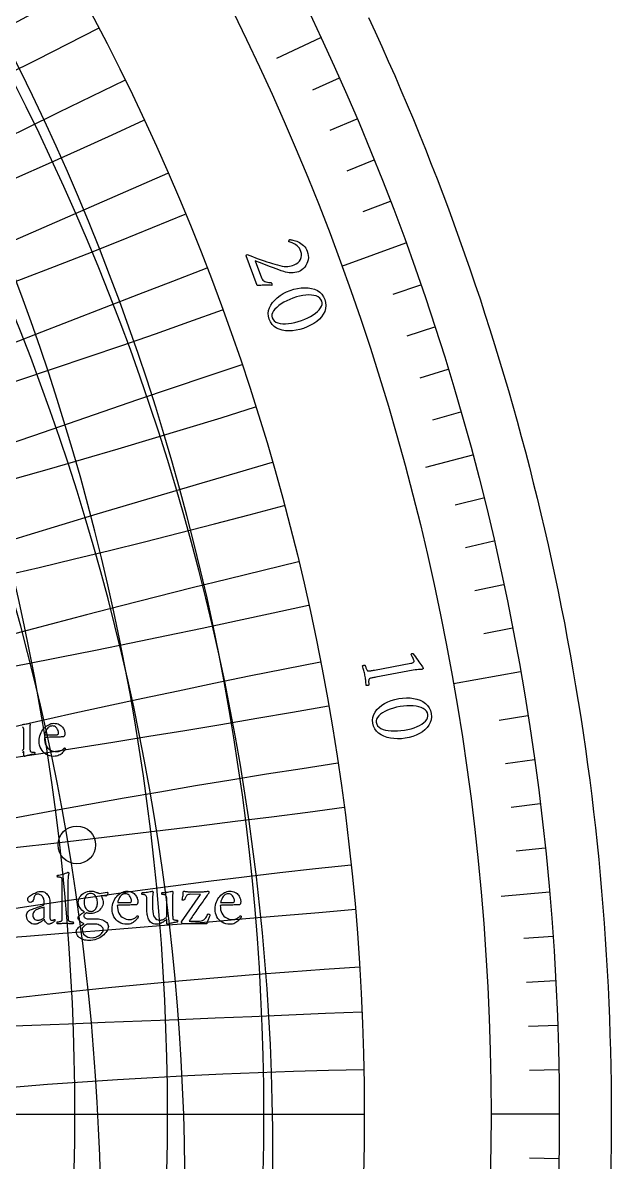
# Model space of a CAD drawing. Header units: millimetres. Extents: x -78 to 78, y -78 to 100.
# Drawn here: x 60.34 to 78, y -1.44 to 32.76 of the extents above; entities that cross this region are included whole.
import ezdxf

# ---------------------------------------------------------------- set-up
doc = ezdxf.new("R2010")
doc.units = ezdxf.units.MM
for name, color, linetype in [('CUT_OUTER', 1, 'Continuous'), ('ENGRAVE', 7, 'Continuous'), ('ENGRAVE_FINE', 8, 'Continuous'), ('TEXT', 5, 'Continuous')]:
    doc.layers.add(name, color=color, linetype=linetype)

msp = doc.modelspace()

# ---------------------------------------------------------------- linework, layer by layer
at = {"layer": 'CUT_OUTER'}
msp.add_lwpolyline([(70.7145, 32.916), (70.9151, 32.4815), (71.1131, 32.0458), (71.3084, 31.6088), (71.501, 31.1707), (71.6909, 30.7314), (71.8781, 30.2909), (72.0626, 29.8493), (72.2444, 29.4066), (72.4235, 28.9627), (72.5998, 28.5178), (72.7734, 28.0718), (72.9443, 27.6248), (73.1124, 27.1767), (73.2778, 26.7275), (73.4404, 26.2774), (73.6003, 25.8263), (73.7574, 25.3742), (73.9117, 24.9212), (74.0632, 24.4672), (74.2119, 24.0123), (74.3579, 23.5565), (74.501, 23.0998), (74.6413, 22.6422), (74.7789, 22.1838), (74.9136, 21.7245), (75.0455, 21.2645), (75.1745, 20.8036), (75.3008, 20.3419), (75.4242, 19.8795), (75.5447, 19.4164), (75.6624, 18.9525), (75.7773, 18.4878), (75.8893, 18.0225), (75.9985, 17.5565), (76.1048, 17.0899), (76.2082, 16.6226), (76.3088, 16.1547), (76.4064, 15.6862), (76.5013, 15.217), (76.5932, 14.7474), (76.6822, 14.2771), (76.7684, 13.8063), (76.8517, 13.335), (76.932, 12.8632), (77.0095, 12.3909), (77.0841, 11.9182), (77.1558, 11.445), (77.2245, 10.9713), (77.2904, 10.4973), (77.3534, 10.0229), (77.4134, 9.548), (77.4705, 9.0729), (77.5247, 8.5973), (77.576, 8.1215), (77.6244, 7.6453), (77.6699, 7.1689), (77.7124, 6.6922), (77.752, 6.2152), (77.7887, 5.738), (77.8224, 5.2606), (77.8532, 4.783), (77.8811, 4.3052), (77.906, 3.8273), (77.9281, 3.3492), (77.9471, 2.871), (77.9633, 2.3926), (77.9765, 1.9142), (77.9868, 1.4357), (77.9941, 0.9572), (77.9985, 0.4786), (78, 0), (77.9985, -0.4786), (77.9941, -0.9572), (77.9868, -1.4357), (77.9765, -1.9142)], dxfattribs=at)
at = {"layer": 'ENGRAVE'}
for points in [[(69.2782, 32.3049), (67.9527, 31.6869)], [(-64.6943, -28.2418), (64.6943, 28.2418)], [(71.8301, 26.144), (69.9061, 25.4437)], [(73.8354, 19.7841), (72.4227, 19.4056)], [(75.2787, 13.2737), (73.2623, 12.9181)], [(76.1491, 6.6622), (74.6922, 6.5347)], [(-70.59, 0), (70.59, 0)], [(-70.59, 0), (70.59, 0)], [(-70.59, 0), (70.59, 0)], [(76.44, 0), (74.3925, 0)]]:
    msp.add_lwpolyline(points, dxfattribs=at)
for centre, radius in [((0, 0), 76.44), ((0, 0), 76.44), ((0, 0), 74.3925), ((0, 0), 70.59), ((0, 0), 70.59), ((0, 0), 70.59), ((61.9617, 8.0845), 0.5647)]:
    msp.add_circle(centre, radius, dxfattribs=at)
for centre, radius, start, end in [((0, 141.18), 122.2655, 240, 300), ((0, 206.3914), 193.9444, 250, 290), ((0, 406.5116), 400.3358, 260, 280)]:
    msp.add_arc(centre, radius, start, end, dxfattribs=at)
at = {"layer": 'ENGRAVE_FINE'}
for points in [[(69.8314, 31.0909), (69.0298, 30.734)], [(70.3634, 29.8675), (69.5556, 29.5246)], [(70.8739, 28.6349), (70.0603, 28.3062)], [(-64.6943, -28.2418), (64.6943, 28.2418)], [(71.3629, 27.3936), (70.5437, 27.0792)], [(72.2754, 24.8864), (71.4457, 24.6007)], [(72.6988, 23.6213), (71.8642, 23.3501)], [(73.0999, 22.3489), (72.2608, 22.0923)], [(73.4788, 21.0697), (72.6353, 20.8278)], [(74.1694, 18.4925), (73.318, 18.2802)], [(74.4808, 17.1953), (73.6258, 16.9979)], [(74.7696, 15.8928), (73.9113, 15.7103)], [(75.0356, 14.5854), (74.1742, 14.418)], [(75.4989, 11.9579), (74.6322, 11.8206)], [(75.6961, 10.6384), (74.8271, 10.5163)], [(75.8702, 9.3157), (74.9993, 9.2088)], [(76.0213, 7.9902), (75.1486, 7.8984)], [(76.2538, 5.3322), (75.3784, 5.271)], [(76.3352, 4.0006), (75.4589, 3.9546)], [(76.3934, 2.6677), (75.5165, 2.6371)], [(76.4284, 1.3341), (75.551, 1.3187)], [(76.4284, -1.3341), (75.551, -1.3187)]]:
    msp.add_lwpolyline(points, dxfattribs=at)
for centre, radius, start, end in [((-9.2933, 0), 71.1991, 277.5, 82.5), ((-6.1758, 0), 70.8596, 275, 85), ((-3.082, 0), 70.6573, 272.499999, 87.500001), ((-2.8246, -1.2331), 70.6573, 296.083333, 111.083334), ((-5.66, -2.4708), 70.8596, 298.583333, 108.583334), ((-8.5172, -3.7181), 71.1991, 301.083333, 106.083334), ((-216.369, 495.642), 536.1843, 286.083333, 301.083333), ((-324.0386, 742.2834), 806.8474, 288.5833333, 298.5833333), ((0, 152.8754), 135.6021, 242.5, 297.5), ((-647.4603, 1483.1539), 1616.7768, 291.0833333, 296.0833333), ((0, 167.0302), 151.3807, 245, 295), ((0, 184.4606), 170.4193, 247.5, 292.5), ((647.4603, -1483.1539), 1616.7768, 111.0833333, 116.0833333), ((324.0386, -742.2834), 806.8474, 108.5833333, 118.5833333), ((0, 234.7477), 223.8829, 252.5, 287.5), ((216.369, -495.642), 536.1843, 106.083333, 121.083333), ((0, 272.7388), 263.4455, 255, 285), ((162.6382, -372.5594), 400.3358, 103.583333, 123.583333), ((0, 326.1418), 318.4109, 257.5, 282.5), ((130.4836, -298.9021), 318.4109, 101.083333, 126.083333), ((109.118, -249.9594), 263.4455, 98.583333, 128.583333), ((0, 540.811), 536.1843, 262.5, 277.5), ((93.9184, -215.1414), 223.8829, 96.083333, 131.083333), ((0, 809.9294), 806.8474, 265, 275), ((82.5736, -189.1534), 193.9444, 93.583333, 133.583333), ((0, 1618.3171), 1616.7768, 267.5, 272.5), ((73.7994, -169.0543), 170.4193, 91.083333, 136.083333)]:
    msp.add_arc(centre, radius, start, end, dxfattribs=at)
at = {"layer": 'TEXT'}
for points in [[(67.8134, 24.8767), (67.7756, 24.878), (67.7356, 24.8789), (67.6934, 24.8792), (67.6489, 24.8791), (67.6041, 24.8787), (67.561, 24.8782), (67.5197, 24.8775), (67.4801, 24.8767), (67.4445, 24.8759), (67.4153, 24.8752), (67.3924, 24.8746), (67.3759, 24.8741), (67.0426, 25.759), (67.0441, 25.7642), (67.0463, 25.7698), (67.0494, 25.776), (67.0531, 25.7826), (67.0573, 25.7888), (67.0614, 25.7936), (67.0654, 25.7971), (67.0693, 25.7993), (67.1512, 25.7689), (67.2347, 25.7382), (67.3197, 25.7072), (67.4062, 25.676), (67.4931, 25.6452), (67.5792, 25.6154), (67.6645, 25.5867), (67.7489, 25.5591), (67.8309, 25.5332), (67.9089, 25.5099), (67.9829, 25.4892), (68.0529, 25.4711), (68.1227, 25.4559), (68.1862, 25.4464), (68.2435, 25.4427), (68.2944, 25.4447), (68.3421, 25.4512), (68.3898, 25.4609), (68.4375, 25.4738), (68.485, 25.4899), (68.5465, 25.5186), (68.5989, 25.5555), (68.6423, 25.6007), (68.6765, 25.6541), (68.6994, 25.7124), (68.7091, 25.772), (68.7054, 25.8329), (68.6884, 25.8951), (68.6665, 25.9446), (68.6403, 25.9885), (68.6097, 26.027), (68.5747, 26.06), (68.5378, 26.0881), (68.5013, 26.1122), (68.4652, 26.1323), (68.4295, 26.1482), (68.3964, 26.1608), (68.3682, 26.1706), (68.3447, 26.1776), (68.3261, 26.182), (68.3241, 26.1904), (68.3241, 26.1999), (68.3262, 26.2103), (68.3304, 26.2218), (68.3355, 26.2324), (68.3403, 26.2404), (68.3447, 26.2459), (68.3488, 26.2487), (68.3649, 26.2483), (68.3864, 26.2459), (68.4134, 26.2417), (68.4459, 26.2355), (68.4821, 26.2267), (68.5203, 26.2147), (68.5605, 26.1993), (68.6026, 26.1807), (68.6451, 26.1587), (68.6863, 26.1334), (68.7261, 26.1045), (68.7645, 26.0723), (68.8, 26.0361), (68.8309, 25.9952), (68.8574, 25.9498), (68.8793, 25.8997), (68.8986, 25.8366), (68.909, 25.7735), (68.9105, 25.7103), (68.9032, 25.6471), (68.8881, 25.5857), (68.8665, 25.5281), (68.8385, 25.4743), (68.804, 25.4242), (68.764, 25.3795), (68.7195, 25.3417), (68.6707, 25.3108), (68.6173, 25.2869), (68.5617, 25.2692), (68.5059, 25.2572), (68.4499, 25.2507), (68.3937, 25.2499), (68.3376, 25.2539), (68.2817, 25.2622), (68.2262, 25.2747), (68.171, 25.2914), (68.0974, 25.3169), (68.021, 25.344), (67.9419, 25.3729), (67.8601, 25.4034), (67.7781, 25.4344), (67.6987, 25.4645), (67.6218, 25.4937), (67.5475, 25.5221), (67.478, 25.5487), (67.4159, 25.5722), (67.361, 25.5929), (67.3135, 25.6107), (67.5051, 25.1013), (67.5217, 25.066), (67.5431, 25.0364), (67.5693, 25.0126), (67.6003, 24.9944), (67.6369, 24.9807), (67.6795, 24.9701), (67.7283, 24.9627), (67.7833, 24.9585), (67.7916, 24.9573), (67.7988, 24.953), (67.8049, 24.9457), (67.8098, 24.9353), (67.8112, 24.9306), (67.8124, 24.9243), (67.8134, 24.9164), (67.8143, 24.907), (67.8148, 24.8974), (67.8148, 24.8892), (67.8143, 24.8823), (67.8134, 24.8767)], [(69.4043, 24.4497), (69.4287, 24.3576), (69.4361, 24.2676), (69.4265, 24.18), (69.4001, 24.0948), (69.359, 24.013), (69.3056, 23.9358), (69.24, 23.8631), (69.1622, 23.7951), (69.0746, 23.7327), (68.9797, 23.677), (68.8774, 23.6282), (68.7677, 23.586), (68.6553, 23.5521), (68.5444, 23.528), (68.4353, 23.5138), (68.3277, 23.5094), (68.2244, 23.5152), (68.1278, 23.5316), (68.038, 23.5585), (67.9549, 23.596), (67.8812, 23.6446), (67.8196, 23.7049), (67.77, 23.777), (67.7324, 23.8608), (67.71, 23.9474), (67.704, 24.0332), (67.7144, 24.1182), (67.7412, 24.2025), (67.7823, 24.2845), (67.8351, 24.3624), (67.8999, 24.4364), (67.9765, 24.5063), (68.0629, 24.5709), (68.1567, 24.6286), (68.2581, 24.6796), (68.3669, 24.7238), (68.4788, 24.7596), (68.5893, 24.7853), (68.6983, 24.8011), (68.8058, 24.8068), (68.9094, 24.8018), (69.0062, 24.7857), (69.0964, 24.7583), (69.18, 24.7196), (69.2541, 24.6695), (69.3163, 24.6078), (69.3663, 24.5345), (69.4043, 24.4497)], [(69.3134, 24.4025), (69.2883, 24.4537), (69.2521, 24.4966), (69.2049, 24.5312), (69.1465, 24.5574), (69.0792, 24.5756), (69.005, 24.5863), (68.924, 24.5893), (68.8362, 24.5847), (68.7435, 24.5727), (68.6482, 24.5537), (68.5501, 24.5277), (68.4494, 24.4946), (68.3516, 24.4566), (68.2598, 24.4148), (68.1741, 24.3692), (68.0944, 24.3197), (68.0226, 24.2681), (67.9606, 24.2156), (67.9084, 24.1625), (67.866, 24.1086), (67.8352, 24.0552), (67.818, 24.0034), (67.8144, 23.9534), (67.8244, 23.905), (67.8505, 23.8517), (67.8877, 23.8078), (67.9362, 23.7733), (67.9959, 23.7483), (68.0646, 23.7319), (68.1404, 23.7233), (68.2231, 23.7224), (68.3129, 23.7292), (68.4071, 23.743), (68.5033, 23.7629), (68.6015, 23.7888), (68.7017, 23.8208), (68.8007, 23.8581), (68.8928, 23.8987), (68.9778, 23.9428), (69.056, 23.9904), (69.1257, 24.0403), (69.1857, 24.0913), (69.2359, 24.1436), (69.2764, 24.1971), (69.3054, 24.2505), (69.3212, 24.3025), (69.3239, 24.3532), (69.3134, 24.4025)], [(70.8968, 13.3313), (71.9907, 13.537), (72.0174, 13.5429), (72.0393, 13.5494), (72.0564, 13.5567), (72.0687, 13.5648), (72.077, 13.5741), (72.082, 13.5851), (72.0839, 13.5979), (72.0826, 13.6125), (72.078, 13.6298), (72.07, 13.6508), (72.0586, 13.6755), (72.0438, 13.704), (72.028, 13.7324), (72.0139, 13.7572), (72.0014, 13.7782), (71.9904, 13.7956), (71.9985, 13.8086), (72.0082, 13.8186), (72.0196, 13.8257), (72.0326, 13.8298), (72.0328, 13.8299), (72.0333, 13.83), (72.0342, 13.8301), (72.0354, 13.8304), (72.0405, 13.831), (72.0447, 13.8307), (72.0479, 13.8295), (72.0503, 13.8274), (72.086, 13.7763), (72.1217, 13.7257), (72.1575, 13.6757), (72.1933, 13.6261), (72.2276, 13.5788), (72.2587, 13.5357), (72.2867, 13.4967), (72.3116, 13.4618), (72.332, 13.4329), (72.3466, 13.4119), (72.3555, 13.3987), (72.3587, 13.3933), (72.3597, 13.3877), (72.3599, 13.381), (72.3578, 13.3749), (72.3534, 13.3696), (72.3467, 13.3649), (72.3393, 13.3608), (72.3324, 13.3571), (72.3262, 13.354), (72.3206, 13.3513), (72.3162, 13.3512), (72.3031, 13.351), (72.2812, 13.3506), (72.2506, 13.35), (72.2122, 13.348), (72.167, 13.3433), (72.1149, 13.3358), (72.0559, 13.3257), (70.9364, 13.1186), (70.9065, 13.113), (70.8776, 13.1074), (70.8498, 13.1018), (70.8231, 13.0962), (70.7982, 13.0903), (70.776, 13.0836), (70.7564, 13.0762), (70.7395, 13.068), (70.7336, 13.0621), (70.7287, 13.0524), (70.7249, 13.0391), (70.7221, 13.022), (70.7204, 13.0029), (70.7196, 12.9835), (70.7197, 12.9636), (70.7208, 12.9435), (70.7224, 12.9246), (70.7239, 12.9088), (70.7254, 12.896), (70.727, 12.8862), (70.721, 12.8813), (70.7129, 12.8769), (70.7025, 12.873), (70.6899, 12.8695), (70.6771, 12.8673), (70.666, 12.867), (70.6568, 12.8686), (70.6493, 12.8721), (70.6446, 12.913), (70.6401, 12.9522), (70.6356, 12.9896), (70.6313, 13.0252), (70.6266, 13.0606), (70.6212, 13.0973), (70.6149, 13.1353), (70.6079, 13.1745), (70.6006, 13.2121), (70.5931, 13.2479), (70.5854, 13.2819), (70.5774, 13.314), (70.5691, 13.3464), (70.5601, 13.3812), (70.5504, 13.4183), (70.5401, 13.4578), (70.5458, 13.4638), (70.5538, 13.4686), (70.5642, 13.4723), (70.577, 13.4748), (70.59, 13.4762), (70.6011, 13.4762), (70.6103, 13.475), (70.6176, 13.4726), (70.6197, 13.4629), (70.6229, 13.4505), (70.6272, 13.4351), (70.6325, 13.417), (70.6387, 13.3978), (70.6458, 13.3792), (70.6535, 13.3614), (70.6621, 13.3442), (70.6708, 13.3295), (70.679, 13.3189), (70.6869, 13.3125), (70.6943, 13.3104), (70.713, 13.3087), (70.734, 13.3086), (70.7572, 13.3099), (70.7827, 13.3127), (70.8098, 13.3166), (70.8378, 13.321), (70.8668, 13.3259), (70.8968, 13.3313)], [(72.5955, 12.0264), (72.6035, 11.9314), (72.5952, 11.8415), (72.5706, 11.7569), (72.5297, 11.6775), (72.4751, 11.6041), (72.4091, 11.5373), (72.3319, 11.4772), (72.2435, 11.4237), (72.1464, 11.3774), (72.0432, 11.3391), (71.934, 11.3088), (71.8187, 11.2862), (71.702, 11.2724), (71.5887, 11.268), (71.4787, 11.2729), (71.372, 11.2873), (71.2713, 11.3109), (71.179, 11.3438), (71.0952, 11.3859), (71.0199, 11.4373), (70.9558, 11.4979), (70.9056, 11.568), (70.8693, 11.6476), (70.8468, 11.7367), (70.8397, 11.8259), (70.8487, 11.9114), (70.8737, 11.9934), (70.9148, 12.0717), (70.9695, 12.1453), (71.0351, 12.2129), (71.1117, 12.2744), (71.1993, 12.33), (71.2955, 12.3786), (71.398, 12.4192), (71.5066, 12.4518), (71.6215, 12.4764), (71.7379, 12.4922), (71.8512, 12.4984), (71.9613, 12.495), (72.0682, 12.4819), (72.1693, 12.4591), (72.2619, 12.4263), (72.3459, 12.3837), (72.4215, 12.3311), (72.4858, 12.2689), (72.5363, 12.1973), (72.5729, 12.1165), (72.5955, 12.0264)], [(72.4978, 11.9956), (72.482, 12.0504), (72.4538, 12.099), (72.4133, 12.1412), (72.3604, 12.1772), (72.2972, 12.2068), (72.226, 12.2301), (72.1468, 12.2472), (72.0595, 12.2579), (71.9662, 12.2622), (71.869, 12.2601), (71.7679, 12.2514), (71.6629, 12.2364), (71.56, 12.216), (71.4624, 12.1907), (71.37, 12.1606), (71.283, 12.1258), (71.2033, 12.0874), (71.1331, 12.0465), (71.0725, 12.0032), (71.0213, 11.9575), (70.9818, 11.9103), (70.9559, 11.8623), (70.9436, 11.8137), (70.9451, 11.7643), (70.9615, 11.7072), (70.9905, 11.6575), (71.0323, 11.6152), (71.0867, 11.5802), (71.1516, 11.5521), (71.2247, 11.5304), (71.306, 11.5151), (71.3956, 11.5063), (71.4907, 11.5035), (71.5889, 11.5064), (71.6901, 11.5149), (71.7944, 11.529), (71.8984, 11.5485), (71.9961, 11.5725), (72.0875, 11.6012), (72.1727, 11.6345), (72.2501, 11.6715), (72.318, 11.7114), (72.3766, 11.7541), (72.4257, 11.7997), (72.4636, 11.8473), (72.4882, 11.8958), (72.4996, 11.9453), (72.4978, 11.9956)], [(60.9868, 11.31), (60.9889, 11.2423), (60.9976, 11.1802), (61.0128, 11.1239), (61.0346, 11.0732), (61.0618, 11.0284), (61.0932, 10.9898), (61.129, 10.9573), (61.169, 10.9309), (61.2119, 10.9104), (61.2566, 10.8959), (61.303, 10.8871), (61.3511, 10.8842), (61.3812, 10.8855), (61.4098, 10.8896), (61.4369, 10.8964), (61.4627, 10.9058), (61.4868, 10.9171), (61.5088, 10.9292), (61.5289, 10.9421), (61.547, 10.9559), (61.5628, 10.9694), (61.576, 10.9812), (61.5867, 10.9916), (61.5948, 11.0003), (61.5963, 10.9998), (61.5985, 10.9983), (61.6014, 10.9958), (61.605, 10.9923), (61.6085, 10.988), (61.611, 10.983), (61.6125, 10.9772), (61.613, 10.9707), (61.6121, 10.9613), (61.6096, 10.9514), (61.6053, 10.9408), (61.5993, 10.9297), (61.5877, 10.913), (61.5731, 10.8947), (61.5558, 10.8749), (61.5356, 10.8534), (61.5125, 10.8319), (61.4866, 10.8116), (61.4579, 10.7926), (61.4263, 10.7749), (61.392, 10.7599), (61.3551, 10.7493), (61.3157, 10.7429), (61.2737, 10.7407), (61.2107, 10.7446), (61.1513, 10.7561), (61.0957, 10.7753), (61.0437, 10.8022), (60.9963, 10.8357), (60.9543, 10.8745), (60.9178, 10.9188), (60.8866, 10.9684), (60.8617, 11.0224), (60.8439, 11.0794), (60.8332, 11.1396), (60.8297, 11.203), (60.8322, 11.2578), (60.8396, 11.3109), (60.8521, 11.362), (60.8695, 11.4113), (60.891, 11.4582), (60.9156, 11.5018), (60.9434, 11.5424), (60.9743, 11.5798), (61.0075, 11.6138), (61.0423, 11.6439), (61.0787, 11.6701), (61.1166, 11.6926), (61.155, 11.7105), (61.1929, 11.7233), (61.2302, 11.731), (61.2669, 11.7335), (61.3148, 11.7314), (61.3582, 11.725), (61.3973, 11.7143), (61.432, 11.6994), (61.4627, 11.6813), (61.49, 11.6612), (61.5139, 11.6392), (61.5344, 11.6151), (61.5518, 11.5901), (61.5663, 11.565), (61.578, 11.54), (61.5868, 11.5149), (61.5933, 11.4909), (61.5979, 11.4688), (61.6007, 11.4488), (61.6016, 11.4307), (61.6009, 11.4081), (61.5988, 11.388), (61.5952, 11.3705), (61.5902, 11.3555), (61.5832, 11.3434), (61.5737, 11.3345), (61.5616, 11.3286), (61.547, 11.3259), (61.5342, 11.3249), (61.5165, 11.324), (61.4938, 11.3232), (61.4661, 11.3225), (61.4349, 11.3219), (61.4015, 11.3211), (61.366, 11.3202), (61.3284, 11.3191), (61.2898, 11.318), (61.2515, 11.3168), (61.2135, 11.3157), (61.1758, 11.3146), (61.1396, 11.3135), (61.1063, 11.3126), (61.0759, 11.3118), (61.0483, 11.3111), (61.0248, 11.3106), (61.0067, 11.3103), (60.9941, 11.3101), (60.9868, 11.31)], [(60.9982, 11.392), (61.3602, 11.392), (61.3701, 11.3927), (61.3793, 11.3948), (61.3878, 11.3984), (61.3955, 11.4034), (61.4021, 11.4102), (61.4072, 11.4193), (61.4107, 11.4307), (61.4126, 11.4444), (61.4125, 11.4594), (61.4098, 11.4774), (61.4045, 11.4981), (61.3967, 11.5218), (61.3862, 11.5463), (61.373, 11.5696), (61.3572, 11.5918), (61.3386, 11.6129), (61.3169, 11.6308), (61.2916, 11.6436), (61.2628, 11.6513), (61.2304, 11.6538), (61.1967, 11.6514), (61.1661, 11.6439), (61.1386, 11.6314), (61.1143, 11.614), (61.0927, 11.5934), (61.0736, 11.5713), (61.0569, 11.5478), (61.0426, 11.5229), (61.0305, 11.498), (61.0204, 11.4745), (61.0123, 11.4525), (61.0061, 11.4318), (61.0018, 11.4144), (60.999, 11.4019), (60.9978, 11.3945), (60.9982, 11.392)], [(61.5257, 6.9608), (61.5256, 6.9739), (61.5254, 6.9884), (61.525, 7.0041), (61.5245, 7.0211), (61.5235, 7.0378), (61.5214, 7.0527), (61.5183, 7.0657), (61.5143, 7.0769), (61.5078, 7.0883), (61.4975, 7.0974), (61.4833, 7.1042), (61.4653, 7.1088), (61.4451, 7.1118), (61.4241, 7.1139), (61.4024, 7.1152), (61.3799, 7.1156), (61.3789, 7.1174), (61.3779, 7.1227), (61.3772, 7.1316), (61.3765, 7.1441), (61.3765, 7.1567), (61.3774, 7.166), (61.3793, 7.172), (61.3822, 7.1748), (61.4241, 7.1803), (61.4653, 7.1876), (61.506, 7.1968), (61.5462, 7.2078), (61.5854, 7.2203), (61.6236, 7.2337), (61.6606, 7.2482), (61.6965, 7.2636), (61.7009, 7.2628), (61.7053, 7.2605), (61.7095, 7.2566), (61.7135, 7.2511), (61.717, 7.2449), (61.7195, 7.2389), (61.721, 7.233), (61.7215, 7.2272), (61.7207, 7.2241), (61.7184, 7.2147), (61.7145, 7.199), (61.709, 7.1771), (61.7035, 7.1493), (61.6996, 7.1162), (61.6972, 7.0776), (61.6965, 7.0336), (61.6965, 5.9771), (61.6965, 5.9524), (61.6967, 5.9287), (61.6971, 5.9058), (61.6976, 5.8837), (61.6987, 5.8631), (61.7007, 5.8444), (61.7038, 5.8278), (61.7078, 5.8131), (61.7116, 5.8076), (61.7184, 5.8023), (61.7281, 5.7973), (61.7409, 5.7926), (61.7554, 5.7884), (61.7705, 5.7849), (61.7861, 5.7822), (61.8023, 5.7801), (61.8176, 5.7786), (61.8305, 5.7775), (61.841, 5.7769), (61.849, 5.7767), (61.8521, 5.7713), (61.8544, 5.7642), (61.8561, 5.7553), (61.857, 5.7448), (61.8569, 5.7343), (61.8556, 5.7254), (61.8529, 5.7183), (61.849, 5.7129), (61.8159, 5.7151), (61.7847, 5.7172), (61.7555, 5.7191), (61.7283, 5.7209), (61.7013, 5.7224), (61.6725, 5.7234), (61.6421, 5.7241), (61.6099, 5.7243), (61.5788, 5.7241), (61.5493, 5.7234), (61.5213, 5.7224), (61.4949, 5.7209), (61.4682, 5.7191), (61.4394, 5.7172), (61.4085, 5.7151), (61.3754, 5.7129), (61.3715, 5.7183), (61.3688, 5.7254), (61.3675, 5.7343), (61.3674, 5.7448), (61.3683, 5.7553), (61.37, 5.7642), (61.3723, 5.7713), (61.3754, 5.7767), (61.3834, 5.7769), (61.3936, 5.7775), (61.4061, 5.7786), (61.4209, 5.7801), (61.4367, 5.7822), (61.4522, 5.7849), (61.4675, 5.7884), (61.4824, 5.7926), (61.4955, 5.7973), (61.5052, 5.8023), (61.5114, 5.8076), (61.5143, 5.8131), (61.5183, 5.8278), (61.5214, 5.8444), (61.5235, 5.8631), (61.5245, 5.8837), (61.525, 5.9058), (61.5254, 5.9287), (61.5256, 5.9524), (61.5257, 5.9771)], [(60.9063, 6.6898), (60.9377, 6.6872), (60.9681, 6.6795), (60.9975, 6.6667), (61.0259, 6.6488), (61.0524, 6.6266), (61.0762, 6.601), (61.0974, 6.572), (61.1158, 6.5395), (61.1307, 6.5042), (61.1414, 6.4666), (61.1478, 6.4268), (61.15, 6.3847), (61.15, 5.927), (61.151, 5.9061), (61.1539, 5.8868), (61.1589, 5.8691), (61.1659, 5.853), (61.1751, 5.8395), (61.187, 5.8299), (61.2013, 5.8241), (61.2183, 5.8222), (61.2334, 5.8231), (61.2467, 5.8256), (61.2584, 5.8299), (61.2684, 5.8359), (61.2766, 5.842), (61.2832, 5.8467), (61.288, 5.85), (61.2911, 5.8518), (61.2933, 5.8514), (61.2951, 5.8501), (61.2967, 5.848), (61.298, 5.845), (61.299, 5.8417), (61.2997, 5.8387), (61.3001, 5.836), (61.3002, 5.8336), (61.2995, 5.8215), (61.2974, 5.8103), (61.2938, 5.7999), (61.2889, 5.7903), (61.281, 5.7841), (61.2709, 5.7767), (61.2588, 5.7681), (61.2445, 5.7585), (61.2289, 5.7485), (61.2131, 5.7391), (61.1971, 5.7303), (61.1807, 5.722), (61.1647, 5.7151), (61.1497, 5.7101), (61.1357, 5.7071), (61.1226, 5.7061), (61.0994, 5.7091), (61.0774, 5.718), (61.0567, 5.733), (61.0372, 5.7539), (61.0201, 5.778), (61.0062, 5.8023), (60.9956, 5.8269), (60.9883, 5.8518), (60.9822, 5.8463), (60.9732, 5.8387), (60.9612, 5.8292), (60.9462, 5.8177), (60.929, 5.8051), (60.9106, 5.7923), (60.8909, 5.7795), (60.8699, 5.7664), (60.8483, 5.7538), (60.8269, 5.7419), (60.8056, 5.731), (60.7845, 5.7209), (60.7642, 5.7124), (60.7455, 5.7064), (60.7283, 5.7027), (60.7128, 5.7015), (60.6602, 5.7062), (60.612, 5.72), (60.568, 5.7432), (60.5283, 5.7755), (60.4954, 5.8146), (60.4719, 5.8578), (60.4579, 5.9051), (60.4532, 5.9566), (60.4555, 5.9895), (60.4626, 6.02), (60.4743, 6.0481), (60.4907, 6.0738), (60.5094, 6.0961), (60.528, 6.114), (60.5465, 6.1274), (60.5647, 6.1365), (60.5975, 6.1481), (60.6322, 6.1601), (60.6687, 6.1725), (60.7071, 6.1854), (60.7457, 6.1984), (60.7831, 6.2113), (60.8191, 6.2241), (60.8539, 6.2366), (60.8858, 6.2485), (60.9131, 6.2589), (60.9359, 6.2678), (60.9541, 6.2754), (60.9624, 6.279), (60.9689, 6.283), (60.9738, 6.2875), (60.9769, 6.2924), (60.9789, 6.2988), (60.9803, 6.3075), (60.9812, 6.3187), (60.9814, 6.3323), (60.9814, 6.3915), (60.9799, 6.4165), (60.9752, 6.4413), (60.9674, 6.466), (60.9564, 6.4905), (60.9427, 6.514), (60.9268, 6.5355), (60.9086, 6.555), (60.8881, 6.5725), (60.8657, 6.587), (60.842, 6.5973), (60.8168, 6.6035), (60.7902, 6.6055), (60.7636, 6.6033), (60.7406, 6.5964), (60.7214, 6.585), (60.7059, 6.5691), (60.6933, 6.549), (60.6826, 6.5253), (60.6739, 6.4978), (60.6672, 6.4666), (60.653, 6.4198), (60.6308, 6.3864), (60.6006, 6.3663), (60.5625, 6.3596), (60.5453, 6.3615), (60.5303, 6.367), (60.5174, 6.3763), (60.5067, 6.3892), (60.4982, 6.4043), (60.4922, 6.42), (60.4885, 6.4362), (60.4873, 6.453), (60.4876, 6.4572), (60.4885, 6.4629), (60.4899, 6.4703), (60.4919, 6.4792), (60.4943, 6.4882), (60.497, 6.496), (60.5, 6.5024), (60.5033, 6.5076), (60.5222, 6.5243), (60.5448, 6.5423), (60.5711, 6.5618), (60.6012, 6.5828), (60.6341, 6.6037), (60.6692, 6.6232), (60.7064, 6.6413), (60.7458, 6.6579), (60.7861, 6.6719), (60.8263, 6.6818), (60.8664, 6.6878), (60.9063, 6.6898)], [(62.564, 5.8678), (62.6078, 5.8658), (62.6503, 5.8598), (62.6915, 5.8498), (62.7314, 5.8359), (62.7688, 5.8187), (62.8026, 5.7989), (62.8326, 5.7765), (62.8589, 5.7516), (62.8803, 5.7247), (62.8956, 5.6964), (62.9048, 5.6667), (62.9079, 5.6355), (62.905, 5.6011), (62.8962, 5.566), (62.8816, 5.5305), (62.8612, 5.4943), (62.8358, 5.4585), (62.8063, 5.4237), (62.7726, 5.3901), (62.7348, 5.3577), (62.6934, 5.3273), (62.6489, 5.2999), (62.6012, 5.2755), (62.5504, 5.2541), (62.4973, 5.2366), (62.4428, 5.2242), (62.3868, 5.2167), (62.3295, 5.2142), (62.2851, 5.2161), (62.2407, 5.2216), (62.1963, 5.2309), (62.1519, 5.2438), (62.1093, 5.2606), (62.0705, 5.2811), (62.0353, 5.3055), (62.0039, 5.3338), (61.978, 5.3659), (61.9595, 5.4018), (61.9484, 5.4416), (61.9447, 5.4852), (61.9474, 5.51), (61.9555, 5.5342), (61.969, 5.5578), (61.9879, 5.5808), (62.0104, 5.603), (62.0346, 5.6241), (62.0605, 5.644), (62.0881, 5.6628), (62.1153, 5.6799), (62.1399, 5.6947), (62.162, 5.7072), (62.1815, 5.7175), (62.1619, 5.7252), (62.1419, 5.7345), (62.1215, 5.7457), (62.1006, 5.7585), (62.0804, 5.773), (62.0616, 5.7895), (62.0445, 5.8078), (62.0289, 5.8279), (62.016, 5.8498), (62.0067, 5.8732), (62.0012, 5.8981), (61.9993, 5.9247), (62.0106, 5.9366), (62.0241, 5.9495), (62.0397, 5.9633), (62.0574, 5.9782), (62.0762, 5.9934), (62.0949, 6.0081), (62.1137, 6.0224), (62.1325, 6.0363), (62.1502, 6.0489), (62.1658, 6.0596), (62.1793, 6.0683), (62.1906, 6.075), (62.1515, 6.0998), (62.1163, 6.1288), (62.0849, 6.1619), (62.0574, 6.1991), (62.035, 6.2386), (62.019, 6.2785), (62.0093, 6.3188), (62.0061, 6.3596), (62.0092, 6.4032), (62.0184, 6.4453), (62.0337, 6.4858), (62.0551, 6.5247), (62.0819, 6.5611), (62.1132, 6.5939), (62.149, 6.6231), (62.1894, 6.6488), (62.2335, 6.6697), (62.2802, 6.6847), (62.3297, 6.6936), (62.3819, 6.6966), (62.4169, 6.6954), (62.449, 6.6918), (62.4784, 6.6857), (62.5048, 6.6773), (62.5286, 6.6681), (62.5498, 6.6599), (62.5684, 6.6527), (62.5845, 6.6465), (62.5985, 6.6415), (62.6087, 6.638), (62.6151, 6.6359), (62.6175, 6.6351), (62.619, 6.6349), (62.6224, 6.634), (62.6276, 6.6326), (62.6346, 6.6306), (62.8737, 6.6647), (62.8827, 6.6608), (62.8891, 6.6556), (62.8929, 6.6494), (62.8942, 6.642), (62.8932, 6.6339), (62.8902, 6.6235), (62.8852, 6.6106), (62.8783, 6.5953), (62.8702, 6.5801), (62.8618, 6.5677), (62.8531, 6.5579), (62.8441, 6.5509), (62.83, 6.552), (62.8151, 6.5529), (62.7993, 6.5537), (62.7826, 6.5543), (62.7661, 6.5549), (62.7508, 6.5557), (62.7365, 6.5567), (62.7234, 6.5577), (62.7125, 6.5587), (62.7046, 6.5594), (62.6999, 6.5599), (62.6984, 6.56), (62.6944, 6.5596), (62.6915, 6.5583), (62.6898, 6.5562), (62.6893, 6.5532), (62.6949, 6.5456), (62.7026, 6.5318), (62.7125, 6.512), (62.7246, 6.486), (62.736, 6.4557), (62.7442, 6.4231), (62.7491, 6.388), (62.7508, 6.3505), (62.7477, 6.3119), (62.7385, 6.2737), (62.7232, 6.2357), (62.7018, 6.1979), (62.675, 6.162), (62.6437, 6.1293), (62.6079, 6.1), (62.5674, 6.0738), (62.5234, 6.0524), (62.4766, 6.0371), (62.4272, 6.0279), (62.375, 6.0249), (62.3597, 6.0253), (62.3432, 6.0266), (62.3255, 6.0287), (62.3067, 6.0317), (62.2886, 6.0351), (62.2731, 6.0385), (62.2602, 6.042), (62.2498, 6.0454), (62.2352, 6.0367), (62.221, 6.0266), (62.2073, 6.0151), (62.194, 6.0021), (62.1825, 5.9884), (62.1744, 5.9748), (62.1695, 5.9611), (62.1678, 5.9475), (62.17, 5.9385), (62.1764, 5.9275), (62.187, 5.9146), (62.202, 5.8996), (62.221, 5.8857), (62.2441, 5.8757), (62.2711, 5.8698), (62.3022, 5.8678)], [(62.3728, 6.6283), (62.3422, 6.6259), (62.3141, 6.6186), (62.2886, 6.6065), (62.2657, 6.5896), (62.2454, 6.569), (62.2276, 6.5458), (62.2124, 6.52), (62.1997, 6.4917), (62.1897, 6.4618), (62.1826, 6.4313), (62.1783, 6.4003), (62.1769, 6.3687), (62.1785, 6.3348), (62.1832, 6.3015), (62.191, 6.2688), (62.202, 6.2366), (62.2159, 6.2062), (62.2327, 6.1786), (62.2524, 6.1538), (62.2748, 6.1319), (62.3, 6.114), (62.3278, 6.1012), (62.3581, 6.0935), (62.391, 6.0909), (62.4205, 6.0933), (62.4476, 6.1003), (62.4723, 6.112), (62.4946, 6.1285), (62.5144, 6.1486), (62.5316, 6.1712), (62.5462, 6.1964), (62.5583, 6.2241), (62.5678, 6.2534), (62.5746, 6.283), (62.5786, 6.3131), (62.58, 6.3437), (62.5785, 6.3786), (62.5743, 6.4128), (62.5672, 6.4464), (62.5572, 6.4792), (62.5444, 6.5102), (62.5287, 6.5384), (62.5102, 6.5637), (62.4889, 6.5862), (62.4646, 6.6046), (62.4371, 6.6178), (62.4065, 6.6257), (62.3728, 6.6283)], [(63.1766, 6.2708), (63.1787, 6.2031), (63.1874, 6.141), (63.2026, 6.0847), (63.2244, 6.034), (63.2516, 5.9892), (63.283, 5.9506), (63.3187, 5.9181), (63.3587, 5.8917), (63.4017, 5.8712), (63.4464, 5.8567), (63.4928, 5.8479), (63.5409, 5.845), (63.5709, 5.8463), (63.5995, 5.8504), (63.6267, 5.8572), (63.6525, 5.8666), (63.6765, 5.8779), (63.6986, 5.89), (63.7187, 5.9029), (63.7367, 5.9167), (63.7525, 5.9302), (63.7658, 5.942), (63.7764, 5.9524), (63.7846, 5.9611), (63.786, 5.9606), (63.7883, 5.9591), (63.7912, 5.9566), (63.7948, 5.9532), (63.7983, 5.9488), (63.8008, 5.9438), (63.8023, 5.938), (63.8028, 5.9315), (63.8019, 5.9221), (63.7994, 5.9122), (63.7951, 5.9016), (63.7891, 5.8905), (63.7774, 5.8738), (63.7629, 5.8555), (63.7456, 5.8357), (63.7254, 5.8142), (63.7023, 5.7927), (63.6764, 5.7724), (63.6476, 5.7534), (63.616, 5.7357), (63.5818, 5.7207), (63.5449, 5.7101), (63.5055, 5.7037), (63.4635, 5.7015), (63.4004, 5.7054), (63.3411, 5.7169), (63.2854, 5.7361), (63.2335, 5.763), (63.1861, 5.7965), (63.1441, 5.8353), (63.1075, 5.8796), (63.0764, 5.9292), (63.0515, 5.9832), (63.0337, 6.0402), (63.023, 6.1005), (63.0195, 6.1638), (63.0219, 6.2186), (63.0294, 6.2717), (63.0419, 6.3228), (63.0593, 6.3721), (63.0808, 6.419), (63.1054, 6.4627), (63.1332, 6.5032), (63.164, 6.5406), (63.1973, 6.5746), (63.2321, 6.6047), (63.2684, 6.6309), (63.3064, 6.6534), (63.3448, 6.6713), (63.3826, 6.6841), (63.4199, 6.6918), (63.4567, 6.6943), (63.5045, 6.6922), (63.548, 6.6858), (63.5871, 6.6751), (63.6217, 6.6602), (63.6525, 6.6421), (63.6798, 6.622), (63.7037, 6.6), (63.7242, 6.5759), (63.7416, 6.5509), (63.7561, 6.5258), (63.7678, 6.5008), (63.7766, 6.4757), (63.7831, 6.4517), (63.7877, 6.4296), (63.7905, 6.4096), (63.7914, 6.3915), (63.7907, 6.3689), (63.7885, 6.3488), (63.785, 6.3313), (63.78, 6.3163), (63.773, 6.3043), (63.7635, 6.2953), (63.7514, 6.2894), (63.7367, 6.2867), (63.724, 6.2857), (63.7063, 6.2848), (63.6836, 6.284), (63.6559, 6.2833), (63.6247, 6.2827), (63.5913, 6.2819), (63.5558, 6.281), (63.5181, 6.2799), (63.4796, 6.2788), (63.4413, 6.2776), (63.4033, 6.2765), (63.3656, 6.2754), (63.3294, 6.2743), (63.2961, 6.2734), (63.2657, 6.2726), (63.2381, 6.2719), (63.2146, 6.2714), (63.1965, 6.2711), (63.1838, 6.2709), (63.1766, 6.2708)], [(63.188, 6.3528), (63.55, 6.3528), (63.5599, 6.3535), (63.5691, 6.3556), (63.5776, 6.3592), (63.5853, 6.3642), (63.5919, 6.371), (63.597, 6.3801), (63.6005, 6.3915), (63.6024, 6.4052), (63.6022, 6.4202), (63.5995, 6.4382), (63.5943, 6.459), (63.5864, 6.4826), (63.576, 6.5071), (63.5628, 6.5304), (63.547, 6.5526), (63.5284, 6.5737), (63.5067, 6.5916), (63.4814, 6.6044), (63.4526, 6.6121), (63.4202, 6.6146), (63.3865, 6.6122), (63.3559, 6.6047), (63.3284, 6.5922), (63.3041, 6.5748), (63.2825, 6.5542), (63.2634, 6.5321), (63.2467, 6.5086), (63.2324, 6.4837), (63.2203, 6.4588), (63.2102, 6.4353), (63.202, 6.4133), (63.1959, 6.3926), (63.1916, 6.3752), (63.1888, 6.3627), (63.1876, 6.3553), (63.188, 6.3528)], [(64.6612, 6.4302), (64.6612, 6.4316), (64.6612, 6.4336), (64.6612, 6.4362), (64.6612, 6.4393), (64.6611, 6.4513), (64.6607, 6.4646), (64.66, 6.4792), (64.659, 6.4951), (64.6573, 6.511), (64.6544, 6.5256), (64.6504, 6.5389), (64.6453, 6.5509), (64.6356, 6.5653), (64.6225, 6.5765), (64.606, 6.5846), (64.5861, 6.5896), (64.5657, 6.5926), (64.548, 6.5947), (64.5327, 6.596), (64.5201, 6.5964), (64.518, 6.5998), (64.5164, 6.6053), (64.5151, 6.6129), (64.5144, 6.6226), (64.5143, 6.6327), (64.5152, 6.6411), (64.5171, 6.648), (64.5201, 6.6534), (64.5629, 6.6561), (64.6049, 6.6596), (64.646, 6.664), (64.6863, 6.6693), (64.7249, 6.6754), (64.7609, 6.6824), (64.7943, 6.6902), (64.8252, 6.6989), (64.8296, 6.6975), (64.8337, 6.6932), (64.8376, 6.6861), (64.8411, 6.6761), (64.8441, 6.6656), (64.8463, 6.6568), (64.8475, 6.6497), (64.848, 6.6442), (64.8448, 6.6357), (64.842, 6.6238), (64.8396, 6.6084), (64.8377, 6.5896), (64.8362, 6.5687), (64.8352, 6.5469), (64.8345, 6.5243), (64.8343, 6.5008), (64.8343, 6.034), (64.8344, 6.0227), (64.8349, 6.0069), (64.8356, 5.9868), (64.8366, 5.9623), (64.8381, 5.936), (64.8406, 5.9107), (64.8438, 5.8865), (64.848, 5.8632), (64.8537, 5.851), (64.8642, 5.8416), (64.8793, 5.835), (64.8992, 5.8313), (64.92, 5.8292), (64.9382, 5.8273), (64.9536, 5.8258), (64.9664, 5.8245), (64.9715, 5.8245), (64.9755, 5.8245), (64.9783, 5.8245), (64.98, 5.8245), (64.9821, 5.8229), (64.9837, 5.8205), (64.9849, 5.8172), (64.9857, 5.8131), (64.9862, 5.8088), (64.9866, 5.8051), (64.9868, 5.802), (64.9869, 5.7994), (64.9866, 5.7975), (64.9857, 5.7938), (64.9843, 5.7883), (64.9823, 5.7812), (64.9797, 5.7743), (64.9766, 5.7693), (64.9729, 5.7663), (64.9686, 5.7653), (64.9395, 5.7633), (64.9092, 5.7596), (64.8775, 5.7542), (64.8445, 5.7471), (64.8122, 5.7392), (64.7822, 5.7314), (64.7547, 5.7238), (64.7296, 5.7163), (64.7085, 5.7099), (64.6931, 5.7052), (64.6834, 5.7025), (64.6795, 5.7015), (64.6752, 5.7023), (64.6715, 5.7047), (64.6684, 5.7086), (64.6658, 5.7141), (64.6638, 5.7202), (64.6624, 5.7263), (64.6615, 5.7322), (64.6612, 5.738), (64.6612, 5.8404), (64.6611, 5.8445), (64.6607, 5.8476), (64.66, 5.8496), (64.659, 5.8507), (64.658, 5.8512), (64.6573, 5.8515), (64.6568, 5.8517), (64.6567, 5.8518), (64.6405, 5.8357), (64.6214, 5.8191), (64.5995, 5.8021), (64.5747, 5.7846), (64.548, 5.7678), (64.5201, 5.7525), (64.491, 5.7387), (64.4609, 5.7266), (64.4304, 5.7166), (64.4005, 5.7095), (64.3712, 5.7052), (64.3424, 5.7038), (64.3002, 5.7064), (64.2622, 5.7143), (64.2284, 5.7275), (64.199, 5.7459), (64.1732, 5.7686), (64.1506, 5.7943), (64.1311, 5.8232), (64.1147, 5.8552), (64.1011, 5.8895), (64.09, 5.925), (64.0812, 5.9618), (64.0749, 5.9998), (64.0704, 6.0381), (64.0672, 6.0755), (64.0653, 6.1121), (64.0646, 6.1478), (64.0646, 6.4302), (64.0645, 6.4424), (64.0641, 6.4564), (64.0634, 6.472), (64.0624, 6.4894), (64.0605, 6.5069), (64.0572, 6.523), (64.0525, 6.5377), (64.0464, 6.5509), (64.0367, 6.5653), (64.0237, 6.5765), (64.0071, 6.5846), (63.9872, 6.5896), (63.9669, 6.5926), (63.9491, 6.5947), (63.9338, 6.596), (63.9212, 6.5964), (63.9191, 6.5998), (63.9175, 6.6053), (63.9163, 6.6129), (63.9155, 6.6226), (63.9154, 6.6327), (63.9163, 6.6411), (63.9183, 6.648), (63.9212, 6.6534), (63.964, 6.6561), (64.006, 6.6596), (64.0471, 6.664), (64.0874, 6.6693), (64.126, 6.6754), (64.162, 6.6824), (64.1954, 6.6902), (64.2263, 6.6989), (64.2308, 6.6978), (64.2351, 6.6943), (64.2393, 6.6887), (64.2434, 6.6807), (64.2469, 6.6721), (64.2494, 6.6647), (64.2509, 6.6585), (64.2514, 6.6534), (64.2481, 6.6445), (64.2451, 6.6317), (64.2424, 6.6149), (64.24, 6.5942), (64.238, 6.5712), (64.2366, 6.548), (64.2357, 6.5246), (64.2354, 6.5008), (64.2354, 6.1729), (64.2388, 6.09), (64.2488, 6.0189), (64.2655, 5.9596), (64.2889, 5.9122), (64.3196, 5.8758), (64.3581, 5.8498), (64.4044, 5.8342), (64.4586, 5.829), (64.4833, 5.8303), (64.5075, 5.8339), (64.5312, 5.8399), (64.5542, 5.8484), (64.5761, 5.8587), (64.5961, 5.8703), (64.6142, 5.8832), (64.6305, 5.8974), (64.6439, 5.9119), (64.6536, 5.9258), (64.6593, 5.9392), (64.6612, 5.952)], [(65.358, 6.6784), (65.6427, 6.6784), (65.686, 6.6787), (65.7249, 6.6795), (65.7594, 6.681), (65.7895, 6.683), (65.8182, 6.6855), (65.8485, 6.6887), (65.8803, 6.6924), (65.9136, 6.6966), (65.9166, 6.6909), (65.9188, 6.685), (65.92, 6.6789), (65.9205, 6.6727), (65.9205, 6.6665), (65.9205, 6.6605), (65.9205, 6.6546), (65.9205, 6.6488), (65.9205, 6.6467), (65.9205, 6.6448), (65.9205, 6.6433), (65.9205, 6.642), (65.9185, 6.6391), (65.9125, 6.6306), (65.9025, 6.6164), (65.8886, 6.5964), (65.8714, 6.5718), (65.8516, 6.5435), (65.8292, 6.5115), (65.8043, 6.4757), (65.7775, 6.4373), (65.7494, 6.3972), (65.72, 6.3553), (65.6893, 6.3118), (65.658, 6.2673), (65.6264, 6.2227), (65.5948, 6.1779), (65.563, 6.133), (65.5318, 6.0889), (65.5021, 6.0465), (65.4737, 6.0058), (65.4468, 5.9668), (65.4219, 5.9306), (65.3996, 5.8982), (65.3798, 5.8697), (65.3626, 5.845), (65.3486, 5.8249), (65.3387, 5.8103), (65.3327, 5.801), (65.3307, 5.7972), (65.6427, 5.7972), (65.6913, 5.8012), (65.7346, 5.8134), (65.7727, 5.8337), (65.8055, 5.8621), (65.8332, 5.8949), (65.8559, 5.9284), (65.8736, 5.9626), (65.8863, 5.9976), (65.8882, 6.0035), (65.8914, 6.0078), (65.8961, 6.0104), (65.9023, 6.0112), (65.9186, 6.0095), (65.9336, 6.0044), (65.9471, 5.9958), (65.9592, 5.9839), (65.958, 5.9811), (65.9546, 5.9728), (65.9489, 5.9589), (65.941, 5.9395), (65.9316, 5.9162), (65.9216, 5.8908), (65.9111, 5.8633), (65.9, 5.8336), (65.8889, 5.8034), (65.8783, 5.7744), (65.8684, 5.7465), (65.859, 5.7197), (65.1372, 5.7197), (65.1315, 5.7226), (65.1258, 5.7266), (65.1201, 5.7317), (65.1144, 5.738), (65.1094, 5.7448), (65.1058, 5.7516), (65.1037, 5.7585), (65.103, 5.7653), (65.103, 5.7666), (65.103, 5.7681), (65.103, 5.77), (65.103, 5.7721), (65.1031, 5.7743), (65.1036, 5.7761), (65.1043, 5.7777), (65.1053, 5.779), (65.6768, 6.601), (65.3649, 6.6033), (65.3349, 6.6013), (65.3088, 6.5956), (65.2865, 6.586), (65.2681, 6.5725), (65.2527, 6.5567), (65.2396, 6.5401), (65.2288, 6.5226), (65.2203, 6.5042), (65.2132, 6.4865), (65.2069, 6.4709), (65.2013, 6.4575), (65.1964, 6.4461), (65.19, 6.4382), (65.1798, 6.4325), (65.166, 6.4291), (65.1485, 6.4279), (65.1376, 6.4282), (65.1297, 6.4291), (65.1251, 6.4305), (65.1235, 6.4325), (65.1273, 6.4481), (65.1317, 6.4701), (65.1369, 6.4982), (65.1428, 6.5327), (65.1486, 6.5711), (65.1534, 6.6112), (65.1571, 6.6531), (65.1599, 6.6966), (65.162, 6.6963), (65.1682, 6.6955), (65.1785, 6.6941), (65.1929, 6.6921), (65.2103, 6.6898), (65.2294, 6.6875), (65.2502, 6.6852), (65.2726, 6.683), (65.2955, 6.681), (65.3173, 6.6795), (65.3382, 6.6787), (65.358, 6.6784)], [(66.2666, 6.2708), (66.2687, 6.2031), (66.2774, 6.141), (66.2926, 6.0847), (66.3144, 6.034), (66.3416, 5.9892), (66.373, 5.9506), (66.4088, 5.9181), (66.4488, 5.8917), (66.4917, 5.8712), (66.5364, 5.8567), (66.5828, 5.8479), (66.6309, 5.845), (66.661, 5.8463), (66.6896, 5.8504), (66.7167, 5.8572), (66.7425, 5.8666), (66.7666, 5.8779), (66.7886, 5.89), (66.8087, 5.9029), (66.8268, 5.9167), (66.8426, 5.9302), (66.8558, 5.942), (66.8665, 5.9524), (66.8746, 5.9611), (66.8761, 5.9606), (66.8783, 5.9591), (66.8812, 5.9566), (66.8848, 5.9532), (66.8883, 5.9488), (66.8908, 5.9438), (66.8923, 5.938), (66.8928, 5.9315), (66.8919, 5.9221), (66.8894, 5.9122), (66.8851, 5.9016), (66.8791, 5.8905), (66.8675, 5.8738), (66.8529, 5.8555), (66.8356, 5.8357), (66.8154, 5.8142), (66.7923, 5.7927), (66.7664, 5.7724), (66.7377, 5.7534), (66.7061, 5.7357), (66.6718, 5.7207), (66.6349, 5.7101), (66.5955, 5.7037), (66.5535, 5.7015), (66.4905, 5.7054), (66.4311, 5.7169), (66.3755, 5.7361), (66.3235, 5.763), (66.2761, 5.7965), (66.2341, 5.8353), (66.1976, 5.8796), (66.1664, 5.9292), (66.1415, 5.9832), (66.1237, 6.0402), (66.113, 6.1005), (66.1095, 6.1638), (66.112, 6.2186), (66.1194, 6.2717), (66.1319, 6.3228), (66.1493, 6.3721), (66.1708, 6.419), (66.1954, 6.4627), (66.2232, 6.5032), (66.2541, 6.5406), (66.2873, 6.5746), (66.3221, 6.6047), (66.3585, 6.6309), (66.3964, 6.6534), (66.4348, 6.6713), (66.4727, 6.6841), (66.51, 6.6918), (66.5467, 6.6943), (66.5946, 6.6922), (66.638, 6.6858), (66.6771, 6.6751), (66.7118, 6.6602), (66.7425, 6.6421), (66.7698, 6.622), (66.7937, 6.6), (66.8142, 6.5759), (66.8316, 6.5509), (66.8461, 6.5258), (66.8578, 6.5008), (66.8666, 6.4757), (66.8731, 6.4517), (66.8777, 6.4296), (66.8805, 6.4096), (66.8814, 6.3915), (66.8807, 6.3689), (66.8786, 6.3488), (66.875, 6.3313), (66.87, 6.3163), (66.863, 6.3043), (66.8535, 6.2953), (66.8414, 6.2894), (66.8268, 6.2867), (66.814, 6.2857), (66.7963, 6.2848), (66.7736, 6.284), (66.7459, 6.2833), (66.7147, 6.2827), (66.6813, 6.2819), (66.6458, 6.281), (66.6082, 6.2799), (66.5696, 6.2788), (66.5313, 6.2776), (66.4933, 6.2765), (66.4556, 6.2754), (66.4194, 6.2743), (66.3861, 6.2734), (66.3557, 6.2726), (66.3281, 6.2719), (66.3046, 6.2714), (66.2865, 6.2711), (66.2738, 6.2709), (66.2666, 6.2708)], [(66.278, 6.3528), (66.64, 6.3528), (66.6499, 6.3535), (66.6591, 6.3556), (66.6676, 6.3592), (66.6753, 6.3642), (66.6819, 6.371), (66.687, 6.3801), (66.6905, 6.3915), (66.6924, 6.4052), (66.6923, 6.4202), (66.6896, 6.4382), (66.6843, 6.459), (66.6765, 6.4826), (66.666, 6.5071), (66.6528, 6.5304), (66.637, 6.5526), (66.6184, 6.5737), (66.5967, 6.5916), (66.5714, 6.6044), (66.5426, 6.6121), (66.5102, 6.6146), (66.4765, 6.6122), (66.4459, 6.6047), (66.4184, 6.5922), (66.3941, 6.5748), (66.3725, 6.5542), (66.3534, 6.5321), (66.3367, 6.5086), (66.3224, 6.4837), (66.3103, 6.4588), (66.3002, 6.4353), (66.2921, 6.4133), (66.2859, 6.3926), (66.2816, 6.3752), (66.2788, 6.3627), (66.2776, 6.3553), (66.278, 6.3528)], [(60.7879, 5.8222), (60.8077, 5.8234), (60.8283, 5.8268), (60.8498, 5.8325), (60.8721, 5.8404), (60.8941, 5.8498), (60.9143, 5.8595), (60.9328, 5.8697), (60.9496, 5.8803), (60.9635, 5.8905), (60.9735, 5.8994), (60.9795, 5.907), (60.9814, 5.9133), (60.9814, 6.2162), (60.9584, 6.2089), (60.9325, 6.2008), (60.9037, 6.1918), (60.8721, 6.182), (60.8413, 6.1723), (60.8147, 6.1638), (60.7923, 6.1564), (60.7742, 6.1501), (60.7459, 6.1375), (60.7202, 6.1222), (60.697, 6.1044), (60.6763, 6.0841), (60.6594, 6.0612), (60.6473, 6.0357), (60.64, 6.0077), (60.6376, 5.9771), (60.6403, 5.9472), (60.6484, 5.9193), (60.6619, 5.8932), (60.6809, 5.8689), (60.7038, 5.8485), (60.7293, 5.8339), (60.7573, 5.8251), (60.7879, 5.8222)], [(62.4616, 5.7106), (62.4497, 5.7106), (62.4345, 5.7104), (62.4161, 5.71), (62.3944, 5.7095), (62.3713, 5.7089), (62.3488, 5.7081), (62.3269, 5.7072), (62.3056, 5.7061), (62.2866, 5.7048), (62.2717, 5.7032), (62.261, 5.7014), (62.2543, 5.6993), (62.2354, 5.6867), (62.2151, 5.6719), (62.1933, 5.6549), (62.1701, 5.6355), (62.1492, 5.6149), (62.1342, 5.5939), (62.1253, 5.5727), (62.1223, 5.5512), (62.1271, 5.4999), (62.1416, 5.453), (62.1658, 5.4106), (62.1997, 5.3725), (62.2424, 5.3411), (62.2931, 5.3187), (62.3517, 5.3052), (62.4183, 5.3008), (62.457, 5.3029), (62.4957, 5.3093), (62.5344, 5.32), (62.5731, 5.3349), (62.6103, 5.3533), (62.6443, 5.3742), (62.6752, 5.3977), (62.7029, 5.4237), (62.7258, 5.4515), (62.7422, 5.4801), (62.752, 5.5095), (62.7553, 5.5399), (62.7535, 5.5563), (62.7479, 5.5737), (62.7387, 5.5922), (62.7257, 5.6116), (62.7088, 5.6309), (62.6876, 5.6489), (62.6621, 5.6656), (62.6323, 5.681), (62.5978, 5.694), (62.5578, 5.7032), (62.5124, 5.7088), (62.4616, 5.7106)]]:
    msp.add_lwpolyline(points, close=True, dxfattribs=at)
for points in [[(60.3179, 11.6988), (60.359, 11.7032), (60.3993, 11.7085), (60.4379, 11.7146), (60.4739, 11.7216), (60.5073, 11.7294), (60.5382, 11.7381), (60.5426, 11.7367), (60.5467, 11.7324), (60.5506, 11.7253), (60.5541, 11.7153), (60.5571, 11.7048), (60.5593, 11.696), (60.5605, 11.6889), (60.561, 11.6834), (60.5578, 11.6749), (60.555, 11.663), (60.5526, 11.6476), (60.5507, 11.6288), (60.5492, 11.6079), (60.5482, 11.5861), (60.5475, 11.5635), (60.5473, 11.54), (60.5473, 11.0732), (60.5475, 11.0619), (60.5479, 11.0461), (60.5486, 11.026), (60.5496, 11.0015), (60.5512, 10.9752), (60.5536, 10.9499), (60.5568, 10.9257), (60.561, 10.9024), (60.5667, 10.8902), (60.5772, 10.8808), (60.5924, 10.8742), (60.6122, 10.8705), (60.6331, 10.8684), (60.6512, 10.8665), (60.6666, 10.865), (60.6794, 10.8637), (60.6845, 10.8637), (60.6885, 10.8637), (60.6913, 10.8637), (60.693, 10.8637), (60.6951, 10.8621), (60.6967, 10.8597), (60.698, 10.8564), (60.6987, 10.8523), (60.6992, 10.848), (60.6996, 10.8443), (60.6998, 10.8412), (60.6999, 10.8386), (60.6996, 10.8367), (60.6987, 10.833), (60.6973, 10.8275), (60.6953, 10.8204), (60.6928, 10.8135), (60.6896, 10.8085), (60.6859, 10.8055), (60.6817, 10.8045), (60.6526, 10.8025), (60.6222, 10.7988), (60.5905, 10.7934), (60.5576, 10.7863), (60.5252, 10.7784), (60.4952, 10.7706), (60.4677, 10.763), (60.4426, 10.7555), (60.4215, 10.7491), (60.4061, 10.7444), (60.3965, 10.7417), (60.3925, 10.7407), (60.3882, 10.7415), (60.3845, 10.7439), (60.3814, 10.7478), (60.3788, 10.7533), (60.3768, 10.7594), (60.3754, 10.7655), (60.3745, 10.7714), (60.3743, 10.7772), (60.3743, 10.8796), (60.3741, 10.8837), (60.3737, 10.8867), (60.373, 10.8888), (60.372, 10.8899), (60.371, 10.8904), (60.3703, 10.8907), (60.3698, 10.8909), (60.3697, 10.891), (60.3535, 10.8749), (60.3344, 10.8583)], [(60.3272, 10.9224), (60.3435, 10.9366), (60.357, 10.9511), (60.3666, 10.965), (60.3723, 10.9784), (60.3743, 10.9912), (60.3743, 11.4694), (60.3743, 11.4708), (60.3743, 11.4728), (60.3743, 11.4754), (60.3743, 11.4785), (60.3741, 11.4905), (60.3737, 11.5038), (60.373, 11.5184), (60.372, 11.5343), (60.3703, 11.5502), (60.3674, 11.5648), (60.3634, 11.5781), (60.3583, 11.5901), (60.3486, 11.6045), (60.3355, 11.6157)]]:
    msp.add_lwpolyline(points, dxfattribs=at)

doc.saveas('drawing.dxf')
